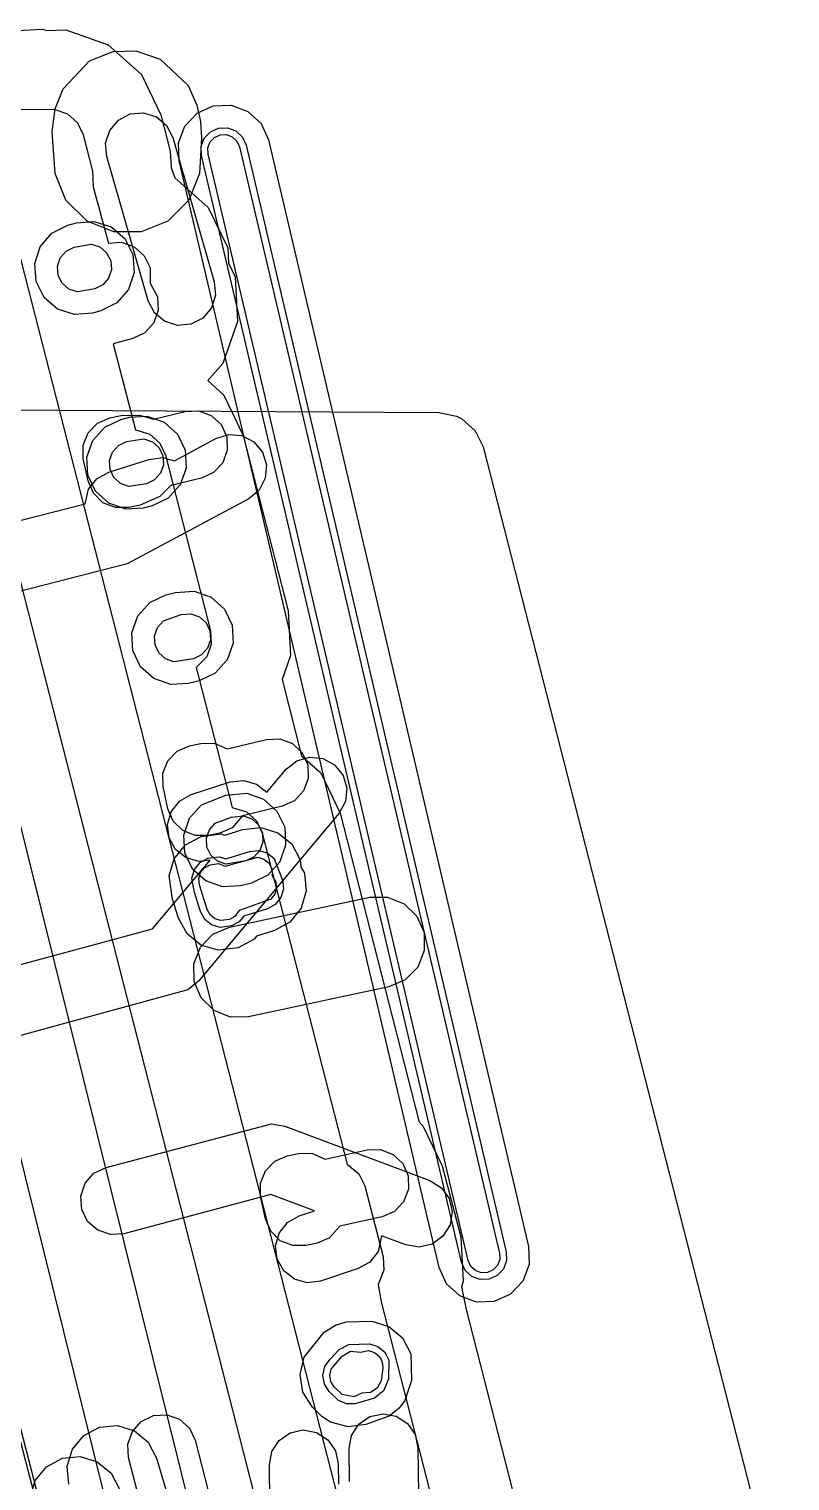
# Model space of a CAD drawing. Header units: metres. Extents: x 17722 to 17999, y 13535 to 15917.
# Drawn here: x 17950.2 to 17983.4, y 13761 to 13824.4 of the extents above; entities that cross this region are included whole.
import ezdxf

# ---------------------------------------------------------------- set-up
doc = ezdxf.new("R2010")
doc.units = ezdxf.units.M
doc.layers.add('AI_GREENING_EXCLUSIONS', color=1, linetype='Continuous')
doc.layers.add('AI_GREENING_LAWN', color=82, linetype='Continuous')

msp = doc.modelspace()

# ---------------------------------------------------------------- linework, layer by layer
at = {"layer": 'AI_GREENING_EXCLUSIONS'}
for points in [[(17948.844, 13824.285), (17950.792, 13824.392), (17950.982, 13824.325), (17951.82, 13824.351), (17953.661, 13823.706), (17955.116, 13822.406), (17955.962, 13820.649), (17956.373, 13819.057), (17956.412, 13818.345), (17956.572, 13817.9), (17958.031, 13816.598), (17958.877, 13814.84), (17958.914, 13814.174), (17959.204, 13813.572), (17959.313, 13811.624), (17958.668, 13809.783), (17958.005, 13809.041), (17958.712, 13808.408), (17959.555, 13806.649), (17961.518, 13798.987), (17961.624, 13797.039), (17961.254, 13795.987), (17962.107, 13792.656), (17962.937, 13791.911), (17963.781, 13790.152), (17967.238, 13776.654), (17967.403, 13776.504), (17968.245, 13774.756), (17969.053, 13771.644), (17969.162, 13769.707), (17969.078, 13769.464), (17969.281, 13768.478), (17971.759, 13758.806)], [(17949.712, 13820.895), (17951.33, 13820.885), (17951.883, 13820.692), (17952.319, 13820.302), (17952.573, 13819.775), (17952.983, 13818.185), (17953.009, 13817.502), (17953.668, 13815.046), (17954.245, 13815.078), (17954.797, 13814.884), (17955.234, 13814.494), (17955.487, 13813.967), (17955.488, 13813.291), (17955.814, 13812.698), (17955.847, 13812.114), (17955.654, 13811.561), (17955.263, 13811.125), (17954.736, 13810.871), (17953.884, 13810.652), (17954.848, 13806.889), (17955.476, 13806.699), (17955.911, 13806.308), (17956.164, 13805.78), (17958.127, 13798.118), (17958.159, 13797.534), (17957.965, 13796.982), (17957.506, 13796.513), (17959.074, 13790.392), (17959.701, 13790.202), (17960.137, 13789.811), (17960.39, 13789.284), (17964.095, 13774.819), (17964.603, 13774.405), (17964.858, 13773.878), (17965.663, 13770.773), (17965.695, 13770.188), (17965.44, 13769.568), (17965.581, 13768.818), (17968.678, 13756.729)], [(17967.224, 13746.486), (17948.631, 13819.07)], [(17962.965, 13749.008), (17945.241, 13818.201)], [(17899.166, 13808.066), (17968.098, 13807.648), (17968.863, 13807.491), (17968.863, 13807.491), (17969.105, 13807.369), (17969.686, 13806.848), (17970.023, 13806.144), (17983.378, 13754.016), (17983.421, 13753.237), (17983.162, 13752.501), (17982.641, 13751.92), (17981.937, 13751.583), (17981.486, 13751.521), (17967.663, 13751.208), (17908.64, 13735.628), (17907.861, 13735.588), (17907.126, 13735.849), (17906.546, 13736.371), (17906.215, 13737.057), (17888.497, 13806.973)], [(17946.423, 13802.071), (17952.656, 13803.662), (17952.808, 13804.293), (17953.172, 13804.752), (17953.683, 13805.036), (17955.437, 13805.601), (17956.045, 13805.675), (17956.558, 13805.53), (17958.359, 13806.514), (17958.917, 13806.689), (17959.5, 13806.637), (17960.019, 13806.366), (17960.395, 13805.917), (17960.395, 13805.917), (17960.57, 13805.359), (17960.518, 13804.776), (17960.247, 13804.257), (17959.798, 13803.881), (17954.492, 13801.035), (17947.166, 13799.164)], [(17948.796, 13783.265), (17955.6, 13785.096), (17958.109, 13788.094), (17957.629, 13788.038), (17957.066, 13788.197), (17956.606, 13788.559), (17956.32, 13789.07), (17956.252, 13789.651), (17956.411, 13790.214), (17956.773, 13790.674), (17957.284, 13790.96), (17958.988, 13791.513), (17959.571, 13791.582), (17960.134, 13791.423), (17960.593, 13791.062), (17961.433, 13792.066), (17961.889, 13792.433), (17962.45, 13792.598), (17963.032, 13792.535), (17963.546, 13792.254), (17963.913, 13791.798), (17964.077, 13791.237), (17964.014, 13790.655), (17963.734, 13790.141), (17957.597, 13782.807), (17957.141, 13782.44), (17949.576, 13780.368)], [(17949.52, 13790.857), (17959.841, 13749.275)], [(17946.124, 13790.01), (17956.445, 13748.428)], [(17949.374, 13764.485), (17952.5, 13752.453)], [(17956.392, 13754.882), (17954.555, 13762.018), (17954.522, 13762.602), (17954.716, 13763.155), (17955.106, 13763.591), (17955.633, 13763.845), (17956.218, 13763.877), (17956.77, 13763.684), (17957.206, 13763.294), (17957.46, 13762.766), (17958.32, 13759.423)], [(17964.2, 13760.96), (17964.18, 13762.4), (17964.287, 13762.976), (17964.605, 13763.467), (17965.087, 13763.798), (17965.66, 13763.92), (17966.235, 13763.814), (17966.726, 13763.496), (17967.058, 13763.013), (17967.18, 13762.441), (17967.222, 13759.379)], [(17951.94, 13760.853), (17951.869, 13761.63), (17952.1, 13762.376), (17952.599, 13762.976), (17953.289, 13763.339), (17954.066, 13763.411), (17954.812, 13763.18), (17955.412, 13762.681), (17955.775, 13761.99), (17958.049, 13754.312)], [(17960.721, 13760.055), (17960.699, 13761.697), (17960.806, 13762.272), (17961.124, 13762.763), (17961.606, 13763.095), (17962.179, 13763.217), (17962.754, 13763.11), (17963.245, 13762.792), (17963.577, 13762.31), (17963.699, 13761.737), (17963.711, 13760.842)], [(17950.249, 13760.266), (17950.478, 13761.012), (17950.975, 13761.613), (17951.664, 13761.979), (17952.441, 13762.053), (17953.187, 13761.824), (17953.789, 13761.326), (17954.154, 13760.637)]]:
    msp.add_lwpolyline(points, dxfattribs=at)
for points in [[(17955.925, 13823.082), (17957.149, 13821.923), (17957.535, 13821.067), (17957.69, 13820.348), (17957.729, 13819.631), (17957.652, 13818.086), (17957.182, 13816.921), (17956.26, 13815.999), (17955.095, 13815.529), (17953.907, 13815.529), (17952.742, 13815.999), (17951.82, 13816.921), (17951.35, 13818.086), (17951.222, 13819.905), (17951.352, 13820.903), (17951.691, 13821.778), (17952.851, 13823), (17953.881, 13823.407), (17954.875, 13823.434), (17955.925, 13823.082)], [(17957.787, 13811.767), (17957.267, 13811.499), (17956.684, 13811.45), (17956.126, 13811.628), (17955.679, 13812.006), (17955.411, 13812.526), (17953.599, 13818.827), (17953.55, 13819.41), (17953.729, 13819.968), (17954.106, 13820.415), (17954.627, 13820.683), (17955.21, 13820.732), (17955.767, 13820.554), (17956.214, 13820.176), (17956.483, 13819.656), (17958.294, 13813.355), (17958.343, 13812.772), (17958.165, 13812.214), (17957.787, 13811.767)], [(17968.113, 13770.313), (17956.761, 13818.636), (17956.734, 13819.416), (17957.008, 13820.147), (17957.54, 13820.717), (17958.251, 13821.04), (17959.031, 13821.067), (17959.761, 13820.793), (17960.332, 13820.261), (17960.655, 13819.551), (17972.007, 13771.227), (17972.034, 13770.447), (17971.76, 13769.717), (17971.228, 13769.146), (17970.517, 13768.823), (17969.737, 13768.796), (17969.007, 13769.07), (17968.436, 13769.602), (17968.113, 13770.313)], [(17969.087, 13770.541), (17957.735, 13818.865), (17957.721, 13819.255), (17957.858, 13819.62), (17958.124, 13819.905), (17958.479, 13820.067), (17958.869, 13820.08), (17959.235, 13819.943), (17959.52, 13819.677), (17959.682, 13819.322), (17971.033, 13770.999), (17971.047, 13770.609), (17970.91, 13770.243), (17970.644, 13769.958), (17970.289, 13769.797), (17969.899, 13769.783), (17969.533, 13769.92), (17969.248, 13770.186), (17969.087, 13770.541)], [(17969.379, 13770.61), (17958.027, 13818.933), (17958.017, 13819.206), (17958.113, 13819.462), (17958.299, 13819.662), (17958.548, 13819.775), (17958.821, 13819.784), (17959.077, 13819.688), (17959.276, 13819.502), (17959.389, 13819.253), (17970.741, 13770.93), (17970.751, 13770.657), (17970.655, 13770.401), (17970.469, 13770.202), (17970.22, 13770.089), (17969.947, 13770.079), (17969.691, 13770.175), (17969.492, 13770.361), (17969.379, 13770.61)], [(17950.863, 13812.672), (17950.511, 13813.369), (17950.453, 13814.147), (17950.697, 13814.888), (17951.206, 13815.48), (17951.903, 13815.831), (17952.272, 13815.934), (17953.05, 13815.992), (17953.791, 13815.748), (17954.383, 13815.239), (17954.734, 13814.542), (17954.792, 13813.764), (17954.548, 13813.022), (17954.039, 13812.431), (17953.342, 13812.08), (17952.973, 13811.977), (17952.195, 13811.919), (17951.454, 13812.163), (17950.863, 13812.672)], [(17951.568, 13814.396), (17951.822, 13814.692), (17952.171, 13814.868), (17952.929, 13814.999), (17953.299, 13814.877), (17953.595, 13814.623), (17953.771, 13814.274), (17953.8, 13813.885), (17953.678, 13813.514), (17953.423, 13813.219), (17953.075, 13813.043), (17952.317, 13812.911), (17951.946, 13813.033), (17951.65, 13813.288), (17951.475, 13813.636), (17951.446, 13814.026), (17951.568, 13814.396)], [(17952.569, 13806.22), (17952.786, 13806.763), (17953.195, 13807.182), (17953.733, 13807.413), (17954.222, 13807.516), (17955.024, 13807.537), (17955.646, 13807.359), (17957.029, 13807.692), (17957.613, 13807.715), (17958.163, 13807.513), (17958.592, 13807.116), (17958.838, 13806.584), (17958.861, 13806), (17958.659, 13805.45), (17958.262, 13805.02), (17957.73, 13804.775), (17956.401, 13804.455), (17955.918, 13803.985), (17955.051, 13803.603), (17954.561, 13803.499), (17953.976, 13803.492), (17953.433, 13803.709), (17953.014, 13804.118), (17952.783, 13804.656), (17952.576, 13805.634), (17952.569, 13806.22)], [(17952.774, 13804.912), (17952.732, 13805.691), (17952.99, 13806.427), (17953.511, 13807.008), (17954.215, 13807.345), (17954.585, 13807.44), (17955.365, 13807.483), (17956.101, 13807.224), (17956.682, 13806.703), (17957.019, 13805.999), (17957.062, 13805.22), (17956.803, 13804.484), (17956.282, 13803.903), (17955.578, 13803.565), (17955.208, 13803.47), (17954.428, 13803.428), (17953.692, 13803.687), (17953.111, 13804.208), (17952.774, 13804.912)], [(17953.721, 13805.549), (17953.851, 13805.917), (17954.111, 13806.208), (17954.463, 13806.377), (17955.223, 13806.493), (17955.591, 13806.363), (17955.882, 13806.103), (17956.05, 13805.751), (17956.072, 13805.361), (17955.942, 13804.993), (17955.682, 13804.703), (17955.33, 13804.534), (17954.57, 13804.418), (17954.202, 13804.547), (17953.911, 13804.808), (17953.743, 13805.16), (17953.721, 13805.549)], [(17956.178, 13799.684), (17956.596, 13799.791), (17957.416, 13799.844), (17958.153, 13799.585), (17958.734, 13799.064), (17959.071, 13798.36), (17959.113, 13797.581), (17958.854, 13796.845), (17958.333, 13796.264), (17957.63, 13795.926), (17957.17, 13795.809), (17956.391, 13795.766), (17955.655, 13796.025), (17955.074, 13796.546), (17954.737, 13797.25), (17954.694, 13798.029), (17954.953, 13798.765), (17955.474, 13799.346), (17956.178, 13799.684)], [(17957.275, 13798.854), (17957.643, 13798.724), (17957.934, 13798.464), (17958.102, 13798.112), (17958.123, 13797.722), (17957.994, 13797.354), (17957.733, 13797.064), (17957.382, 13796.895), (17956.533, 13796.756), (17956.164, 13796.886), (17955.874, 13797.146), (17955.705, 13797.498), (17955.684, 13797.888), (17955.814, 13798.256), (17956.074, 13798.546), (17956.844, 13798.822), (17957.275, 13798.854)], [(17956.051, 13791.898), (17956.268, 13792.442), (17956.677, 13792.86), (17957.215, 13793.091), (17957.704, 13793.195), (17958.289, 13793.202), (17958.853, 13792.965), (17960.573, 13793.371), (17961.158, 13793.391), (17961.706, 13793.187), (17962.134, 13792.788), (17962.377, 13792.255), (17962.398, 13791.671), (17962.193, 13791.122), (17961.795, 13790.694), (17961.262, 13790.451), (17959.523, 13790.04), (17959.07, 13789.512), (17958.532, 13789.281), (17958.043, 13789.178), (17957.458, 13789.171), (17956.915, 13789.388), (17956.496, 13789.797), (17956.265, 13790.335), (17956.058, 13791.313), (17956.051, 13791.898)], [(17961.365, 13789.533), (17961.407, 13788.754), (17961.148, 13788.018), (17960.627, 13787.437), (17959.923, 13787.099), (17959.433, 13786.974), (17958.654, 13786.931), (17957.918, 13787.19), (17957.337, 13787.711), (17957, 13788.415), (17956.957, 13789.194), (17957.216, 13789.93), (17957.737, 13790.511), (17958.792, 13790.939), (17959.71, 13791.017), (17960.446, 13790.758), (17961.027, 13790.237), (17961.365, 13789.533)], [(17958.754, 13789.195), (17959.542, 13789.439), (17960.318, 13789.519), (17961.066, 13789.297), (17961.672, 13788.805), (17962.043, 13788.119), (17962.076, 13787.806), (17962.227, 13787.529), (17962.31, 13786.753), (17962.09, 13786.004), (17961.594, 13785.393), (17960.915, 13785.023), (17960.137, 13784.78), (17960.027, 13784.643), (17959.341, 13784.27), (17958.46, 13784.161), (17957.712, 13784.384), (17957.106, 13784.876), (17956.734, 13785.562), (17956.476, 13786.397), (17956.321, 13787.412), (17956.544, 13788.16), (17957.036, 13788.766), (17957.722, 13789.137), (17958.589, 13789.243), (17958.754, 13789.195)], [(17960.396, 13789.285), (17960.417, 13788.895), (17960.288, 13788.527), (17960.027, 13788.237), (17959.675, 13788.068), (17958.796, 13787.921), (17958.427, 13788.051), (17958.137, 13788.311), (17957.968, 13788.663), (17957.947, 13789.053), (17958.077, 13789.421), (17958.337, 13789.711), (17959.04, 13789.97), (17959.569, 13790.027), (17959.937, 13789.897), (17960.227, 13789.637), (17960.396, 13789.285)], [(17958.794, 13788.161), (17959.837, 13788.483), (17960.225, 13788.524), (17960.599, 13788.413), (17960.902, 13788.167), (17961.273, 13787.23), (17961.314, 13786.843), (17961.204, 13786.468), (17960.956, 13786.162), (17960.616, 13785.978), (17959.582, 13785.655), (17959.386, 13785.411), (17959.043, 13785.224), (17958.552, 13785.157), (17958.178, 13785.268), (17957.875, 13785.514), (17957.69, 13785.857), (17957.431, 13786.692), (17957.317, 13787.319), (17957.428, 13787.693), (17957.674, 13787.996), (17958.017, 13788.182), (17958.499, 13788.247), (17958.794, 13788.161)], [(17960.459, 13788.147), (17960.671, 13787.975), (17960.802, 13787.735), (17960.815, 13787.413), (17960.986, 13787.141), (17961.015, 13786.869), (17960.938, 13786.607), (17960.764, 13786.393), (17959.38, 13785.906), (17959.193, 13785.641), (17958.954, 13785.51), (17958.58, 13785.456), (17958.318, 13785.534), (17958.106, 13785.706), (17957.976, 13785.946), (17957.644, 13787.02), (17957.616, 13787.291), (17957.694, 13787.553), (17957.866, 13787.765), (17958.106, 13787.895), (17958.472, 13787.949), (17958.773, 13787.84), (17960.198, 13788.225), (17960.459, 13788.147)], [(17957.413, 13782.798), (17957.402, 13783.578), (17957.691, 13784.303), (17958.236, 13784.862), (17958.952, 13785.17), (17965.077, 13786.475), (17965.857, 13786.486), (17966.582, 13786.197), (17967.141, 13785.653), (17967.449, 13784.936), (17967.46, 13784.156), (17967.171, 13783.431), (17966.627, 13782.872), (17965.91, 13782.563), (17959.786, 13781.258), (17959.006, 13781.248), (17958.281, 13781.536), (17957.722, 13782.081), (17957.413, 13782.798)], [(17968.276, 13771.674), (17967.8, 13771.333), (17967.231, 13771.2), (17966.653, 13771.294), (17965.591, 13771.693), (17965.449, 13771.01), (17965.089, 13770.549), (17964.58, 13770.261), (17962.933, 13769.717), (17962.352, 13769.646), (17961.788, 13769.802), (17961.327, 13770.162), (17961.039, 13770.672), (17960.967, 13771.252), (17961.123, 13771.816), (17961.483, 13772.278), (17961.993, 13772.566), (17962.67, 13772.79), (17960.765, 13773.505), (17954.343, 13771.786), (17953.759, 13771.748), (17953.204, 13771.936), (17952.764, 13772.322), (17952.506, 13772.847), (17952.468, 13773.431), (17952.656, 13773.986), (17953.042, 13774.425), (17953.567, 13774.684), (17960.792, 13776.577), (17961.369, 13776.482), (17967.707, 13774.103), (17968.204, 13773.795), (17968.546, 13773.319), (17968.679, 13772.749), (17968.585, 13772.172), (17968.276, 13771.674)], [(17960.309, 13773.993), (17960.526, 13774.536), (17960.935, 13774.955), (17961.473, 13775.186), (17961.962, 13775.289), (17962.547, 13775.296), (17963.13, 13775.041), (17964.969, 13775.449), (17965.554, 13775.461), (17966.099, 13775.249), (17966.522, 13774.845), (17966.758, 13774.309), (17966.771, 13773.724), (17966.558, 13773.178), (17966.154, 13772.755), (17965.618, 13772.52), (17963.771, 13772.11), (17963.328, 13771.607), (17962.79, 13771.376), (17962.301, 13771.272), (17961.716, 13771.265), (17961.173, 13771.482), (17960.754, 13771.891), (17960.523, 13772.429), (17960.316, 13773.407), (17960.309, 13773.993)], [(17962.163, 13764.87), (17962.036, 13765.64), (17962.213, 13766.4), (17963.087, 13767.482), (17963.578, 13767.794), (17964.053, 13767.94), (17965.171, 13767.974), (17965.915, 13767.739), (17966.513, 13767.236), (17966.872, 13766.544), (17966.902, 13765.382), (17966.607, 13764.503), (17966.362, 13764.173), (17965.933, 13763.816), (17964.907, 13763.451), (17964.132, 13763.35), (17963.365, 13763.556), (17962.988, 13763.798), (17962.575, 13764.208), (17962.163, 13764.87)], [(17963.74, 13766.724), (17964.16, 13766.941), (17965.061, 13766.98), (17965.433, 13766.862), (17965.732, 13766.611), (17965.912, 13766.265), (17965.898, 13765.431), (17965.686, 13764.922), (17965.285, 13764.601), (17964.443, 13764.361), (17964.071, 13764.364), (17963.721, 13764.506), (17963.305, 13764.891), (17963.099, 13765.223), (17963.035, 13765.608), (17963.124, 13765.988), (17963.351, 13766.305), (17963.74, 13766.724)], [(17964.234, 13766.651), (17964.679, 13766.618), (17965.029, 13766.682), (17965.289, 13766.599), (17965.498, 13766.424), (17965.624, 13766.181), (17965.648, 13765.909), (17965.574, 13765.362), (17965.4, 13765.048), (17965.106, 13764.853), (17964.739, 13764.824), (17964.391, 13764.656), (17963.88, 13764.759), (17963.524, 13765.097), (17963.38, 13765.328), (17963.335, 13765.598), (17963.397, 13765.864), (17963.872, 13766.435), (17964.234, 13766.651)]]:
    msp.add_lwpolyline(points, close=True, dxfattribs=at)
at = {"layer": 'AI_GREENING_LAWN'}
msp.add_lwpolyline([(17951.11, 13750.867), (17947.463, 13764.915), (17947.452, 13765.114), (17947.52, 13765.301), (17947.655, 13765.447), (17947.836, 13765.529), (17948.707, 13765.727), (17948.898, 13765.733), (17949.078, 13765.666), (17949.219, 13765.537), (17949.302, 13765.364), (17949.302, 13765.364), (17952.93, 13751.285)], dxfattribs=at)

doc.saveas('drawing.dxf')
